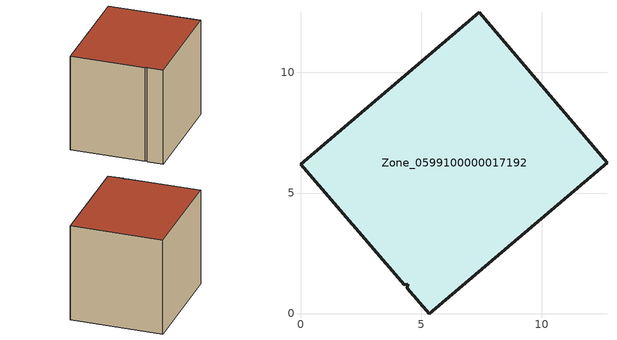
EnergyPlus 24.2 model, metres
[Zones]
Zone_0599100000017192
 floor ground (C_G): 4.43,1.05 4.45,1.21 4.3,1.21 0,6.19 7.42,12.49 12.71,6.26 5.34,0 z0
 wall outside (C_F): 7.42,12.49 0,6.19 4.3,1.21 4.45,1.21 4.43,1.05 5.34,0 12.71,6.26 7.42,12.49 z0:8.76
 roof outside (C_R): 4.45,1.21 4.43,1.05 5.34,0 12.71,6.26 7.42,12.49 0,6.19 4.3,1.21 z8.76
[BUILDING]
Pand.0599100000017192: North Axis=0; Terrain=City; Loads Convergence Tolerance Value=0.04; Temperature Convergence Tolerance Value=0.4; Solar Distribution=FullExterior; Maximum Number of Warmup Days=25; Minimum Number of Warmup Days=1
[Site:Location]
Rotterdam.The.Hague.AP_ZH_NLD Design_Conditions: Latitude=51.96; Longitude=4.45; Time Zone=1; Elevation=-4.5
[SITE:GROUNDTEMPERATURE:BUILDINGSURFACE]
18, 18, 18, 18, 18, 18, 18, 18, 18, 18, 18, 18
[MATERIAL] Thermal Absorptance=0.9; Solar Absorptance=0.7; Visible Absorptance=0.7
Name | Roughness | Thickness | Conductivity | Density | Specific Heat
G.D.1965 | MediumSmooth | 0.15 | 1 | 540 | 1210
F.D.1965 | Rough | 0.3 | 0.857143 | 1920 | 840
R.D.1965 | MediumRough | 0.2 | 0.08 | 1500 | 1000
[CONSTRUCTION]
C_G: G.D.1965
C_F: F.D.1965
C_R: R.D.1965
[ZONE]
Zone_0599100000017192: Type=1; Multiplier=1; Ceiling Height=Autocalculate; Volume=Autocalculate; Floor Area=autocalculate; Part of Total Floor Area=Yes
[ZONEINFILTRATION:DESIGNFLOWRATE]
Infil_Zone_0599100000017192: Zone or ZoneList or Space or SpaceList=Zone_0599100000017192; Schedule=AlwaysOn; Design Flow Rate Calculation Method=Flow/Area; Flow Rate per Floor Area=0.0042; Constant Term Coefficient=1; Temperature Term Coefficient=0; Velocity Term Coefficient=0; Velocity Squared Term Coefficient=0
[HVACTEMPLATE:ZONE:IDEALLOADSAIRSYSTEM]
Zone_0599100000017192: Maximum Heating Supply Air Temperature=50; Minimum Cooling Supply Air Temperature=13; Maximum Heating Supply Air Humidity Ratio=0.0156; Minimum Cooling Supply Air Humidity Ratio=0.0077; Heating Limit=NoLimit; Cooling Limit=NoLimit; Dehumidification Control Type=ConstantSensibleHeatRatio; Cooling Sensible Heat Ratio=0.7; Dehumidification Setpoint=60; Humidification Control Type=None; Humidification Setpoint=30; Outdoor Air Method=None; Outdoor Air Flow Rate per Person=0.00944; Outdoor Air Flow Rate per Zone Floor Area=0; Outdoor Air Flow Rate per Zone=0; Demand Controlled Ventilation Type=None; Outdoor Air Economizer Type=NoEconomizer; Heat Recovery Type=None; Sensible Heat Recovery Effectiveness=0.7; Latent Heat Recovery Effectiveness=0.65
[ZONECONTROL:THERMOSTAT]
ThermostatControl_Zone_0599100000017192: Zone or ZoneList=Zone_0599100000017192; Control Type Schedule=DualSetpointControlType; Control 1=Thermostat_Zone_0599100000017192; Temperature Difference Between Cutout And Setpoint=0
[THERMOSTATSETPOINT:DUALSETPOINT]
Thermostat_Zone_0599100000017192: Heating Setpoint Temperature Schedule=HeatingSetpoint_Zone_0599100000017192; Cooling Setpoint Temperature Schedule=CoolingSetpoint_Zone_0599100000017192
[SCHEDULE:COMPACT]
HeatingSetpoint_Zone_0599100000017192: Through: 12/31, For: AllDays, Until: 24:00, 21
CoolingSetpoint_Zone_0599100000017192: Through: 12/31, For: AllDays, Until: 24:00, 24
DualSetpointControlType: Through: 12/31, For: AllDays, Until: 24:00, 4
AlwaysOn: Through: 12/31, For: AllDays, Until: 24:00, 1
